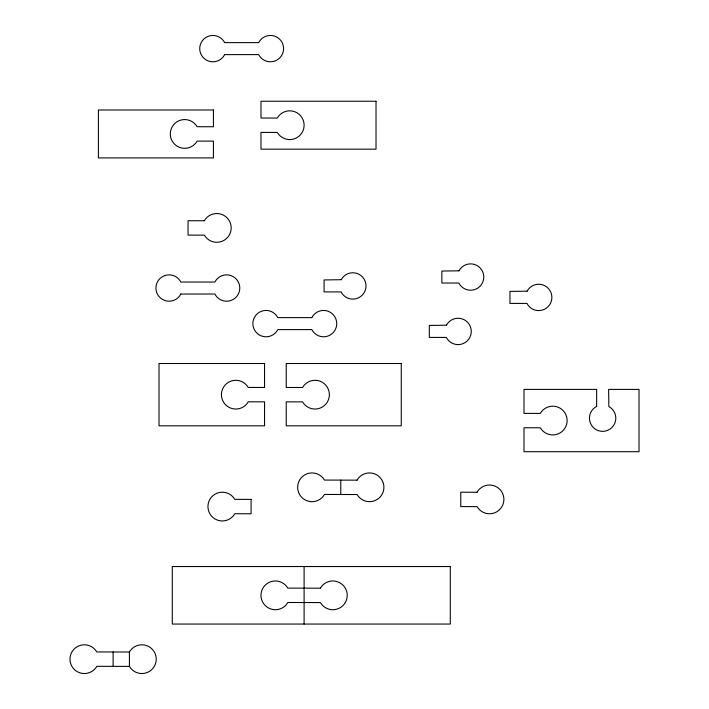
<?xml version="1.0" encoding="UTF-8"?>
<svg xmlns="http://www.w3.org/2000/svg" width="709" height="709" viewBox="0 0 709 709"><rect width="100%" height="100%" fill="white"/><g stroke="black" fill="none" stroke-linecap="round" stroke-linejoin="round"><path stroke-width="1.06" d="M129.392 652.023L96.778 651.943A14.375 14.375 0 0 0 75.074 648.186A14.375 14.375 0 0 0 75.154 670.218A14.375 14.375 0 0 0 96.832 666.318L129.446 666.407A14.375 14.375 0 0 0 151.15 670.156A14.375 14.375 0 0 0 151.07 648.123A14.375 14.375 0 0 0 129.392 652.023L129.446 666.407M340.772 480.117L340.772 494.492M304.099 566.535L304.099 624.053M113.112 651.979L113.112 666.363M341.215 279.709L324.075 279.94L324.075 291.922L341.118 291.922L342.013 293.455A13.179 13.179 0 0 0 361.962 295.449A13.179 13.179 0 0 0 360.801 275.438A13.179 13.179 0 0 0 341.215 279.709M458.989 270.82L441.849 271.051L441.849 283.033L458.883 283.033L459.778 284.566A13.179 13.179 0 0 0 479.727 286.551A13.179 13.179 0 0 0 478.566 266.54A13.179 13.179 0 0 0 458.989 270.82M446.466 325.201L429.326 325.44L429.326 337.422L446.369 337.422L447.264 338.955A13.179 13.179 0 0 0 467.213 340.94A13.179 13.179 0 0 0 466.052 320.929A13.179 13.179 0 0 0 446.466 325.201M527.088 291.195L509.948 291.426L509.948 303.408L526.982 303.408L527.886 304.941A13.179 13.179 0 0 0 547.827 306.935A13.179 13.179 0 0 0 546.674 286.923A13.179 13.179 0 0 0 527.088 291.195M224.611 54.611L224.336 55.178A13.179 13.179 0 0 1 204.609 58.865A13.179 13.179 0 0 1 204.103 38.809A13.179 13.179 0 0 1 223.982 41.485L224.611 42.629L258.705 42.629L258.989 42.061A13.179 13.179 0 0 1 278.708 38.375A13.179 13.179 0 0 1 279.213 58.43A13.179 13.179 0 0 1 259.334 55.754L258.705 54.611L224.611 54.611M180.804 294.031L180.529 294.598A13.179 13.179 0 0 1 160.81 298.285A13.179 13.179 0 0 1 160.296 278.229A13.179 13.179 0 0 1 180.183 280.906L180.813 282.049L214.907 282.049L215.181 281.482A13.179 13.179 0 0 1 234.901 277.795A13.179 13.179 0 0 1 235.415 297.851A13.179 13.179 0 0 1 215.527 295.174L214.898 294.031L180.804 294.031M596.641 406.443L595.108 407.338A13.179 13.179 0 0 0 593.123 427.288A13.179 13.179 0 0 0 613.134 426.127A13.179 13.179 0 0 0 608.854 406.549L608.623 389.409L639.022 389.409L639.022 451.713L523.995 451.713L523.995 427.749L540.329 427.793A14.375 14.375 0 0 0 562.033 431.542A14.375 14.375 0 0 0 561.953 409.51A14.375 14.375 0 0 0 540.276 413.418L523.995 413.374L523.995 389.409L596.641 389.409L596.641 406.443M376.018 101.245L260.983 101.245L260.983 118.022L277.263 118.066A14.375 14.375 0 0 1 298.95 114.167A14.375 14.375 0 0 1 299.021 136.19A14.375 14.375 0 0 1 277.316 132.441L260.983 132.397L260.983 149.174L376.018 149.174L376.018 101.245M213.427 109.984L98.4 109.984L98.4 157.912L213.427 157.912L213.427 141.135L197.146 141.091A14.375 14.375 0 0 1 175.469 144.99A14.375 14.375 0 0 1 175.389 122.958A14.375 14.375 0 0 1 197.102 126.716L213.427 126.751L213.427 109.984M311.818 317.632L277.786 317.632A13.179 13.179 0 0 0 257.748 313.369A13.179 13.179 0 0 0 257.748 333.859A13.179 13.179 0 0 0 277.786 329.596L311.818 329.596A13.179 13.179 0 0 0 331.856 333.859A13.179 13.179 0 0 0 331.856 313.369A13.179 13.179 0 0 0 311.818 317.632M264.563 363.513L159.02 363.513L159.02 425.817L264.563 425.817L264.563 401.852L248.283 401.808A14.375 14.375 0 0 1 226.596 405.708A14.375 14.375 0 0 1 226.525 383.684A14.375 14.375 0 0 1 248.23 387.433L264.563 387.477L264.563 363.513M401.267 363.513L286.241 363.513L286.241 387.477L302.521 387.522A14.375 14.375 0 0 1 324.199 383.622A14.375 14.375 0 0 1 324.279 405.645A14.375 14.375 0 0 1 302.566 401.897L286.241 401.852L286.241 425.817L401.267 425.817L401.267 363.513M450.286 566.535L172.296 566.535L172.296 624.053L450.286 624.053L450.286 566.535M204.325 220.765L188.045 220.721L188.045 235.104L204.378 235.149A14.375 14.375 0 0 0 226.082 238.898A14.375 14.375 0 0 0 226.011 216.865A14.375 14.375 0 0 0 204.325 220.765M357.052 480.161L324.447 480.073A14.375 14.375 0 0 0 302.734 476.324A14.375 14.375 0 0 0 302.814 498.347A14.375 14.375 0 0 0 324.492 494.448L357.106 494.536A14.375 14.375 0 0 0 378.81 498.285A14.375 14.375 0 0 0 378.739 476.262A14.375 14.375 0 0 0 357.052 480.161M477.042 492.25L460.761 492.206L460.761 506.581L477.095 506.625A14.375 14.375 0 0 0 498.799 510.374A14.375 14.375 0 0 0 498.728 488.35A14.375 14.375 0 0 0 477.042 492.25M251.083 499.393L234.75 499.349A14.375 14.375 0 0 0 213.046 495.6A14.375 14.375 0 0 0 213.125 517.632A14.375 14.375 0 0 0 234.803 513.733L251.083 513.777L251.083 499.393M320.379 588.195L287.774 588.115A14.375 14.375 0 0 0 266.061 584.367A14.375 14.375 0 0 0 266.141 606.39A14.375 14.375 0 0 0 287.819 602.49L320.433 602.579A14.375 14.375 0 0 0 342.137 606.328A14.375 14.375 0 0 0 342.066 584.296A14.375 14.375 0 0 0 320.379 588.195"/></g></svg>
